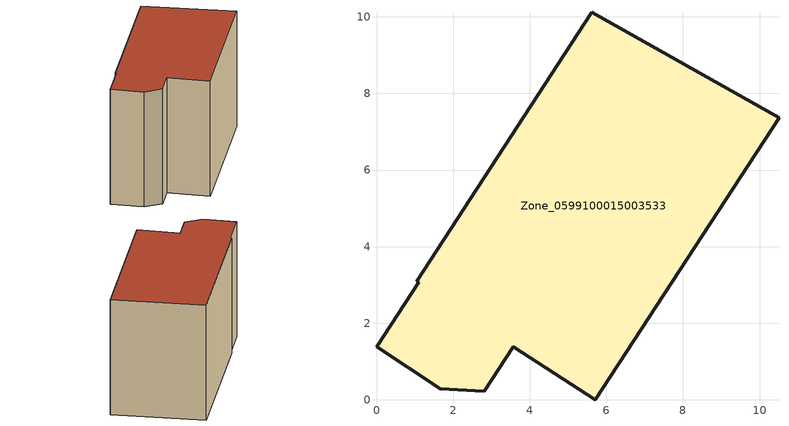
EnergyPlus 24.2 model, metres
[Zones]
Zone_0599100015003533
 floor ground (C_G): 5.62,10.12 10.51,7.37 5.72,0 3.58,1.39 2.82,0.23 1.67,0.3 0,1.39 1.1,3.07 1.05,3.1 z0.92
 wall outside (C_F): 1.67,0.3 2.82,0.23 3.58,1.39 5.72,0 10.51,7.37 5.62,10.12 1.05,3.1 1.1,3.07 0,1.39 1.67,0.3 z0.92:8.51
 roof outside (C_R): 10.51,7.37 5.62,10.12 1.05,3.1 1.1,3.07 0,1.39 1.67,0.3 2.82,0.23 3.58,1.39 5.72,0 z8.51
[BUILDING]
Pand.0599100015003533: North Axis=0; Terrain=City; Loads Convergence Tolerance Value=0.04; Temperature Convergence Tolerance Value=0.4; Solar Distribution=FullExterior; Maximum Number of Warmup Days=25; Minimum Number of Warmup Days=1
[Site:Location]
Rotterdam.The.Hague.AP_ZH_NLD Design_Conditions: Latitude=51.96; Longitude=4.45; Time Zone=1; Elevation=-4.5
[SITE:GROUNDTEMPERATURE:BUILDINGSURFACE]
18, 18, 18, 18, 18, 18, 18, 18, 18, 18, 18, 18
[MATERIAL] Thermal Absorptance=0.9; Solar Absorptance=0.7; Visible Absorptance=0.7
Name | Roughness | Thickness | Conductivity | Density | Specific Heat
G.TI.1965-1974 | MediumSmooth | 0.15 | 0.882353 | 540 | 1210
F.TI.1965-1974 | Rough | 0.3 | 0.697674 | 1920 | 840
R.TI.1965-1974 | MediumRough | 0.2 | 0.232558 | 1500 | 1000
[CONSTRUCTION]
C_G: G.TI.1965-1974
C_F: F.TI.1965-1974
C_R: R.TI.1965-1974
[ZONE]
Zone_0599100015003533: Type=1; Multiplier=1; Ceiling Height=Autocalculate; Volume=Autocalculate; Floor Area=autocalculate; Part of Total Floor Area=Yes
[ZONEINFILTRATION:DESIGNFLOWRATE]
Infil_Zone_0599100015003533: Zone or ZoneList or Space or SpaceList=Zone_0599100015003533; Schedule=AlwaysOn; Design Flow Rate Calculation Method=Flow/Area; Flow Rate per Floor Area=0.003; Constant Term Coefficient=1; Temperature Term Coefficient=0; Velocity Term Coefficient=0; Velocity Squared Term Coefficient=0
[HVACTEMPLATE:ZONE:IDEALLOADSAIRSYSTEM]
Zone_0599100015003533: Maximum Heating Supply Air Temperature=50; Minimum Cooling Supply Air Temperature=13; Maximum Heating Supply Air Humidity Ratio=0.0156; Minimum Cooling Supply Air Humidity Ratio=0.0077; Heating Limit=NoLimit; Cooling Limit=NoLimit; Dehumidification Control Type=ConstantSensibleHeatRatio; Cooling Sensible Heat Ratio=0.7; Dehumidification Setpoint=60; Humidification Control Type=None; Humidification Setpoint=30; Outdoor Air Method=None; Outdoor Air Flow Rate per Person=0.00944; Outdoor Air Flow Rate per Zone Floor Area=0; Outdoor Air Flow Rate per Zone=0; Demand Controlled Ventilation Type=None; Outdoor Air Economizer Type=NoEconomizer; Heat Recovery Type=None; Sensible Heat Recovery Effectiveness=0.7; Latent Heat Recovery Effectiveness=0.65
[ZONECONTROL:THERMOSTAT]
ThermostatControl_Zone_0599100015003533: Zone or ZoneList=Zone_0599100015003533; Control Type Schedule=DualSetpointControlType; Control 1=Thermostat_Zone_0599100015003533; Temperature Difference Between Cutout And Setpoint=0
[THERMOSTATSETPOINT:DUALSETPOINT]
Thermostat_Zone_0599100015003533: Heating Setpoint Temperature Schedule=HeatingSetpoint_Zone_0599100015003533; Cooling Setpoint Temperature Schedule=CoolingSetpoint_Zone_0599100015003533
[SCHEDULE:COMPACT]
HeatingSetpoint_Zone_0599100015003533: Through: 12/31, For: AllDays, Until: 24:00, 21
CoolingSetpoint_Zone_0599100015003533: Through: 12/31, For: AllDays, Until: 24:00, 24
DualSetpointControlType: Through: 12/31, For: AllDays, Until: 24:00, 4
AlwaysOn: Through: 12/31, For: AllDays, Until: 24:00, 1
